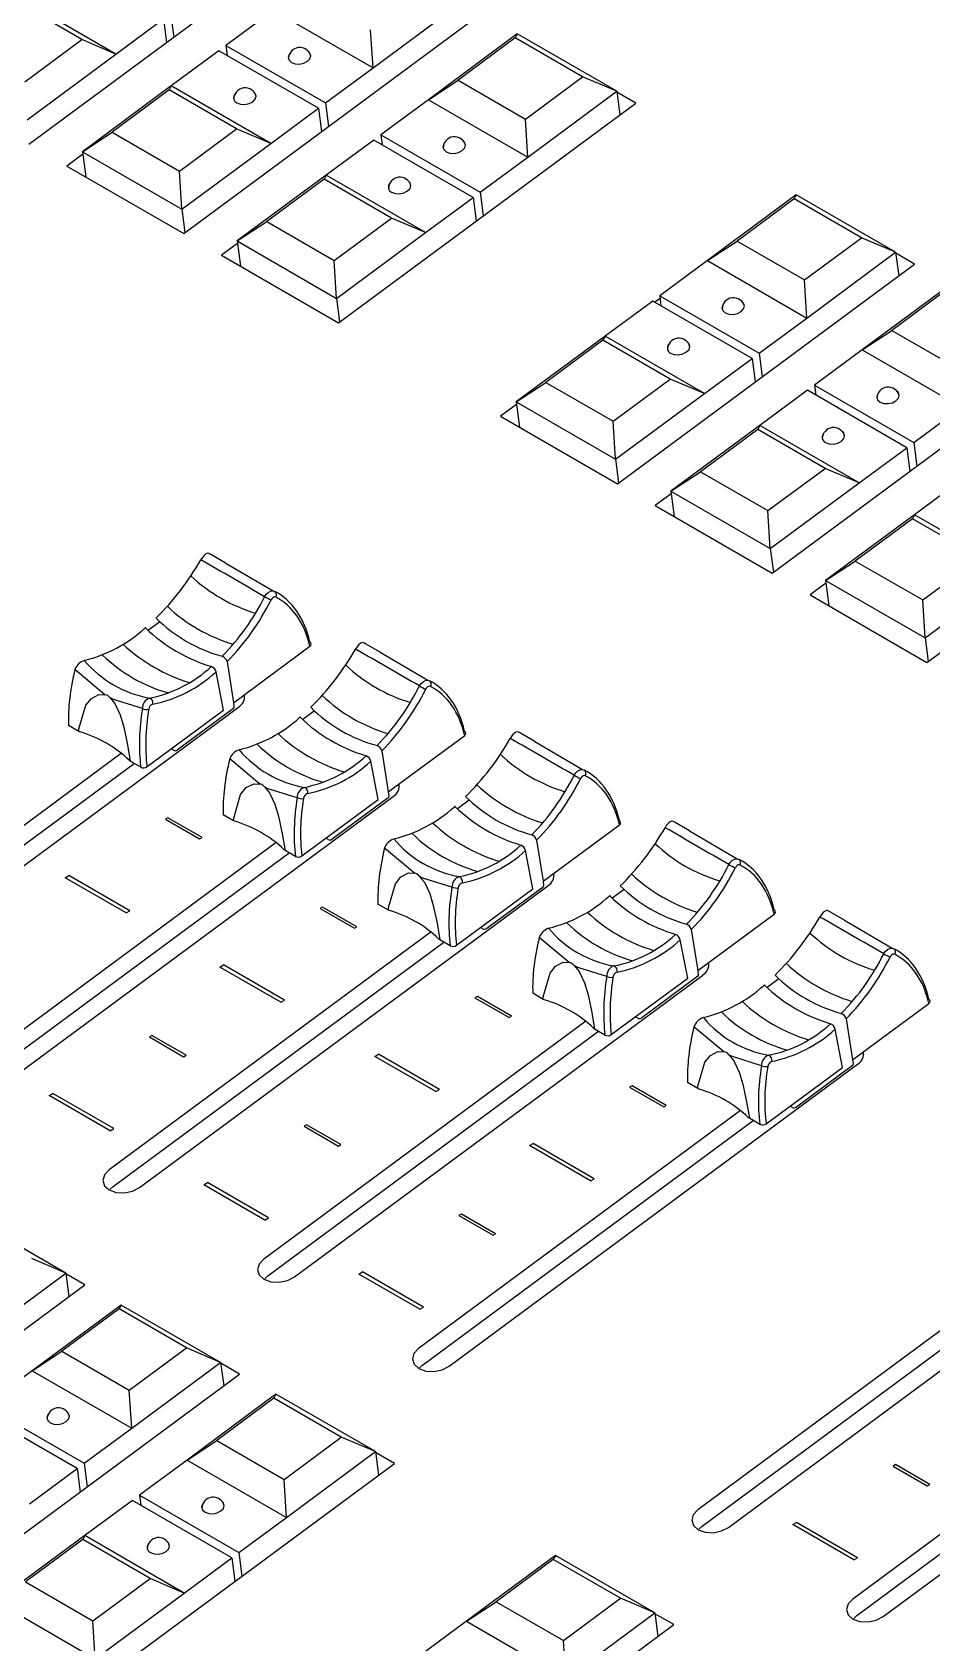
# Model space of a CAD drawing. Header units: inches. Extents: x 0.6 to 61.5, y 0.9 to 41.7.
# Drawn here: x 42.129 to 44.52, y 21.299 to 25.582 of the extents above; entities that cross this region are included whole.
import ezdxf

# ---------------------------------------------------------------- set-up
doc = ezdxf.new("R2010")
doc.units = ezdxf.units.IN
doc.header["$MEASUREMENT"] = 0
doc.layers.add('ARTWORK', color=2, linetype='Continuous')
doc.layers.add('OBJECT', color=7, linetype='Continuous')

msp = doc.modelspace()

# ---------------------------------------------------------------- linework, layer by layer
at = {"layer": 'ARTWORK'}
for p, q in [((42.4896, 23.4928), (42.4831, 23.4891)), ((42.4831, 23.4891), (42.574, 23.4365)), ((42.5805, 23.4403), (42.4896, 23.4928)), ((42.574, 23.4365), (42.5805, 23.4403)), ((42.2168, 23.3334), (42.2265, 23.3391)), ((42.3789, 23.2397), (42.2168, 23.3334)), ((42.3886, 23.2454), (42.2265, 23.3391)), ((42.3789, 23.2397), (42.3886, 23.2454)), ((42.901, 23.2554), (42.8945, 23.2516)), ((42.8945, 23.2516), (42.9854, 23.1991)), ((42.9919, 23.2028), (42.901, 23.2554)), ((42.9854, 23.1991), (42.9919, 23.2028)), ((42.6281, 23.096), (42.6378, 23.1016)), ((42.7902, 23.0023), (42.6281, 23.096)), ((42.8, 23.0079), (42.6378, 23.1016)), ((42.7902, 23.0023), (42.8, 23.0079)), ((43.3123, 23.0179), (43.3058, 23.0142)), ((43.3058, 23.0142), (43.3967, 22.9616)), ((43.4032, 22.9654), (43.3123, 23.0179)), ((43.3967, 22.9616), (43.4032, 22.9654)), ((42.4472, 22.9138), (42.4407, 22.91)), ((42.5381, 22.8613), (42.4472, 22.9138)), ((42.4407, 22.91), (42.5316, 22.8575)), ((42.5316, 22.8575), (42.5381, 22.8613)), ((43.0394, 22.8585), (43.0492, 22.8641)), ((43.2015, 22.7648), (43.0394, 22.8585)), ((43.2113, 22.7704), (43.0492, 22.8641)), ((42.1743, 22.7544), (42.1841, 22.76)), ((42.3364, 22.6607), (42.1743, 22.7544)), ((42.3462, 22.6663), (42.1841, 22.76)), ((43.2015, 22.7648), (43.2113, 22.7704)), ((43.7236, 22.7804), (43.7171, 22.7767)), ((43.7171, 22.7767), (43.808, 22.7242)), ((43.8145, 22.7279), (43.7236, 22.7804)), ((43.808, 22.7242), (43.8145, 22.7279)), ((42.3364, 22.6607), (42.3462, 22.6663)), ((42.8585, 22.6763), (42.852, 22.6726)), ((42.852, 22.6726), (42.9429, 22.62)), ((42.9494, 22.6238), (42.8585, 22.6763)), ((42.9429, 22.62), (42.9494, 22.6238)), ((43.4508, 22.6211), (43.4605, 22.6267)), ((43.6129, 22.5274), (43.4508, 22.6211)), ((43.6226, 22.533), (43.4605, 22.6267)), ((43.6129, 22.5274), (43.6226, 22.533)), ((42.5857, 22.517), (42.5954, 22.5226)), ((42.7478, 22.4232), (42.5857, 22.517)), ((42.7575, 22.4289), (42.5954, 22.5226)), ((42.7478, 22.4232), (42.7575, 22.4289)), ((43.2699, 22.4389), (43.2634, 22.4351)), ((43.2634, 22.4351), (43.3543, 22.3826)), ((43.3608, 22.3863), (43.2699, 22.4389)), ((43.3543, 22.3826), (43.3608, 22.3863)), ((42.997, 22.2795), (43.0068, 22.2851)), ((43.1591, 22.1858), (42.997, 22.2795)), ((43.1689, 22.1914), (43.0068, 22.2851)), ((43.1591, 22.1858), (43.1689, 22.1914)), ((44.4238, 21.7727), (44.4173, 21.769)), ((44.4173, 21.769), (44.5082, 21.7164)), ((44.5147, 21.7202), (44.4238, 21.7727)), ((44.5082, 21.7164), (44.5147, 21.7202)), ((44.1509, 21.6133), (44.1607, 21.619)), ((44.313, 21.5196), (44.1509, 21.6133)), ((44.3228, 21.5253), (44.1607, 21.619)), ((44.313, 21.5196), (44.3228, 21.5253))]:
    msp.add_line(p, q, dxfattribs=at)
at = {"layer": 'OBJECT'}
for p, q in [((42.1204, 25.2841), (42.9105, 25.8684)), ((42.261, 25.5625), (42.082, 25.6659)), ((42.3517, 25.5238), (42.0875, 25.6764)), ((43.035, 25.4874), (43.2713, 25.6622)), ((42.3517, 25.5238), (42.4784, 25.6175)), ((42.4784, 25.6175), (42.4865, 25.5549)), ((42.497, 25.6313), (42.5052, 25.5687)), ((42.5318, 25.0467), (43.3218, 25.631)), ((42.7707, 25.64), (42.6441, 25.5463)), ((42.7707, 25.64), (43.035, 25.4874)), ((43.035, 25.4874), (43.0286, 25.5886)), ((43.4184, 25.5773), (43.1821, 25.4025)), ((43.4184, 25.5773), (43.4129, 25.5668)), ((43.6826, 25.4248), (43.4184, 25.5773)), ((42.1091, 25.4502), (42.261, 25.5625)), ((42.3517, 25.5238), (42.261, 25.5625)), ((42.6255, 25.5325), (42.4989, 25.4389)), ((42.8897, 25.38), (42.6255, 25.5325)), ((42.6441, 25.5463), (42.9083, 25.3938)), ((42.6441, 25.5463), (42.6476, 25.5198)), ((43.4129, 25.5668), (43.261, 25.4544)), ((43.5919, 25.4635), (43.4129, 25.5668)), ((42.1154, 25.349), (42.3517, 25.5238)), ((42.9083, 25.3938), (43.035, 25.4874)), ((43.1821, 25.4025), (43.261, 25.4544)), ((43.261, 25.4544), (43.4399, 25.3511)), ((43.4399, 25.3511), (43.5919, 25.4635)), ((43.6826, 25.4248), (43.5919, 25.4635)), ((42.4989, 25.4389), (42.2625, 25.2641)), ((42.4933, 25.4284), (42.3414, 25.316)), ((42.4989, 25.4389), (42.4933, 25.4284)), ((42.6723, 25.3251), (42.4933, 25.4284)), ((42.7631, 25.2864), (42.4989, 25.4389)), ((43.1821, 25.4025), (43.0555, 25.3089)), ((43.1821, 25.4025), (43.4463, 25.25)), ((43.4463, 25.25), (43.6826, 25.4248)), ((43.6826, 25.4248), (43.6908, 25.3622)), ((43.7331, 25.3935), (43.6829, 25.4225)), ((42.7631, 25.2864), (42.8897, 25.38)), ((42.8897, 25.38), (42.8979, 25.3175)), ((42.9083, 25.3938), (42.9165, 25.3312)), ((42.9431, 24.8092), (43.7331, 25.3935)), ((42.2625, 25.2641), (42.3414, 25.316)), ((42.3414, 25.316), (42.5204, 25.2127)), ((42.5204, 25.2127), (42.6723, 25.3251)), ((42.7631, 25.2864), (42.6723, 25.3251)), ((43.4463, 25.25), (43.4399, 25.3511)), ((42.5268, 25.1116), (42.7631, 25.2864)), ((43.0368, 25.2951), (42.9102, 25.2014)), ((43.301, 25.1425), (43.0368, 25.2951)), ((43.0555, 25.3089), (43.3197, 25.1563)), ((43.0555, 25.3089), (43.0589, 25.2823)), ((42.2634, 25.2573), (42.2211, 25.226)), ((42.2625, 25.2641), (42.5268, 25.1116)), ((42.2625, 25.2641), (42.2713, 25.197)), ((43.3197, 25.1563), (43.4463, 25.25)), ((42.2211, 25.226), (42.5318, 25.0467)), ((42.5268, 25.1116), (42.5204, 25.2127)), ((42.9102, 25.2014), (42.6739, 25.0267)), ((42.9047, 25.1909), (42.7528, 25.0786)), ((42.9102, 25.2014), (42.9047, 25.1909)), ((43.0837, 25.0876), (42.9047, 25.1909)), ((43.1744, 25.0489), (42.9102, 25.2014)), ((43.1744, 25.0489), (43.301, 25.1425)), ((43.301, 25.1425), (43.3092, 25.08)), ((43.3197, 25.1563), (43.3279, 25.0938)), ((44.1599, 25.1492), (43.9236, 24.9745)), ((44.1599, 25.1492), (44.1544, 25.1387)), ((44.4241, 24.9967), (44.1599, 25.1492)), ((42.5268, 25.1116), (42.5349, 25.049)), ((44.1544, 25.1387), (44.0025, 25.0264)), ((44.3334, 25.0354), (44.1544, 25.1387)), ((42.6739, 25.0267), (42.7528, 25.0786)), ((42.7528, 25.0786), (42.9317, 24.9752)), ((42.9317, 24.9752), (43.0837, 25.0876)), ((43.1744, 25.0489), (43.0837, 25.0876)), ((42.6748, 25.0199), (42.6324, 24.9886)), ((42.6739, 25.0267), (42.9381, 24.8741)), ((42.6739, 25.0267), (42.6826, 24.9596)), ((42.9381, 24.8741), (43.1744, 25.0489)), ((43.9236, 24.9745), (44.0025, 25.0264)), ((44.0025, 25.0264), (44.1814, 24.923)), ((44.1814, 24.923), (44.3334, 25.0354)), ((44.4241, 24.9967), (44.3334, 25.0354)), ((42.6324, 24.9886), (42.9431, 24.8092)), ((42.9381, 24.8741), (42.9317, 24.9752)), ((43.9236, 24.9745), (43.797, 24.8808)), ((43.9236, 24.9745), (44.1878, 24.8219)), ((44.1878, 24.8219), (44.4241, 24.9967)), ((44.4241, 24.9967), (44.4323, 24.9342)), ((44.4746, 24.9655), (44.4244, 24.9944)), ((43.6846, 24.3812), (44.4746, 24.9655)), ((44.1878, 24.8219), (44.1814, 24.923)), ((44.5712, 24.9118), (44.3349, 24.737)), ((44.5657, 24.9013), (44.4138, 24.7889)), ((42.9381, 24.8741), (42.9463, 24.8116)), ((43.7783, 24.867), (43.6517, 24.7734)), ((44.0425, 24.7145), (43.7783, 24.867)), ((43.7978, 24.874), (43.784, 24.8638)), ((43.797, 24.8808), (44.0612, 24.7283)), ((43.797, 24.8808), (43.8004, 24.8543)), ((44.0612, 24.7283), (44.1878, 24.8219)), ((43.6517, 24.7734), (43.4154, 24.5986)), ((43.6462, 24.7629), (43.4942, 24.6505)), ((43.6517, 24.7734), (43.6462, 24.7629)), ((43.8252, 24.6596), (43.6462, 24.7629)), ((43.9159, 24.6209), (43.6517, 24.7734)), ((44.3349, 24.737), (44.4138, 24.7889)), ((44.4138, 24.7889), (44.5928, 24.6856)), ((43.9159, 24.6209), (44.0425, 24.7145)), ((44.0425, 24.7145), (44.0507, 24.6519)), ((44.0612, 24.7283), (44.0694, 24.6657)), ((44.0959, 24.1437), (44.886, 24.728)), ((44.3349, 24.737), (44.2083, 24.6434)), ((44.3349, 24.737), (44.5991, 24.5845)), ((43.4154, 24.5986), (43.4942, 24.6505)), ((43.4942, 24.6505), (43.6732, 24.5472)), ((43.6732, 24.5472), (43.8252, 24.6596)), ((43.9159, 24.6209), (43.8252, 24.6596)), ((44.1896, 24.6296), (44.063, 24.5359)), ((44.4539, 24.477), (44.1896, 24.6296)), ((44.2083, 24.6434), (44.4725, 24.4908)), ((44.2083, 24.6434), (44.2118, 24.6168)), ((43.4163, 24.5918), (43.3739, 24.5605)), ((43.4154, 24.5986), (43.6796, 24.4461)), ((43.4154, 24.5986), (43.4241, 24.5315)), ((43.6796, 24.4461), (43.9159, 24.6209)), ((44.4725, 24.4908), (44.5991, 24.5845)), ((43.3739, 24.5605), (43.6846, 24.3812)), ((43.6796, 24.4461), (43.6732, 24.5472)), ((44.063, 24.5359), (43.8267, 24.3611)), ((44.0575, 24.5254), (43.9056, 24.4131)), ((44.063, 24.5359), (44.0575, 24.5254)), ((44.2365, 24.4221), (44.0575, 24.5254)), ((44.3273, 24.3834), (44.063, 24.5359)), ((44.3273, 24.3834), (44.4539, 24.477)), ((44.4539, 24.477), (44.4621, 24.4145)), ((44.4725, 24.4908), (44.4807, 24.4283)), ((44.5073, 23.9062), (45.2973, 24.4905)), ((43.6796, 24.4461), (43.6878, 24.3835)), ((43.8267, 24.3611), (43.9056, 24.4131)), ((43.9056, 24.4131), (44.0846, 24.3097)), ((44.0846, 24.3097), (44.2365, 24.4221)), ((44.3273, 24.3834), (44.2365, 24.4221)), ((44.0909, 24.2086), (44.3273, 24.3834)), ((44.601, 24.3921), (44.4744, 24.2985)), ((43.8276, 24.3543), (43.7853, 24.3231)), ((43.8267, 24.3611), (44.0909, 24.2086)), ((43.8267, 24.3611), (43.8355, 24.2941)), ((43.7853, 24.3231), (44.0959, 24.1437)), ((44.0909, 24.2086), (44.0846, 24.3097)), ((44.4744, 24.2985), (44.238, 24.1237)), ((44.4689, 24.288), (44.3169, 24.1756)), ((44.4744, 24.2985), (44.4689, 24.288)), ((44.6478, 24.1846), (44.4689, 24.288)), ((44.7386, 24.1459), (44.4744, 24.2985)), ((44.0909, 24.2086), (44.0991, 24.1461)), ((42.6424, 24.1706), (42.6039, 24.1929)), ((42.6424, 24.1706), (42.7692, 24.096)), ((44.238, 24.1237), (44.3169, 24.1756)), ((44.3169, 24.1756), (44.4959, 24.0723)), ((44.4959, 24.0723), (44.6478, 24.1846)), ((44.2389, 24.1169), (44.1966, 24.0856)), ((44.238, 24.1237), (44.5023, 23.9711)), ((44.238, 24.1237), (44.2468, 24.0566)), ((44.5023, 23.9711), (44.7386, 24.1459)), ((44.1966, 24.0856), (44.5073, 23.9062)), ((44.5023, 23.9711), (44.4959, 24.0723)), ((42.4682, 24.0144), (42.437, 23.9913)), ((42.6642, 23.7989), (42.8673, 23.9491)), ((43.0538, 23.9332), (43.0152, 23.9554)), ((44.5023, 23.9711), (44.5105, 23.9086)), ((42.647, 23.9081), (42.6642, 23.7989)), ((43.0538, 23.9332), (43.1805, 23.8585)), ((42.3224, 23.8201), (42.2428, 23.8871)), ((42.6374, 23.7791), (42.6177, 23.8808)), ((41.5919, 22.9845), (42.6772, 23.7872)), ((42.4343, 23.6289), (42.6374, 23.7791)), ((42.6642, 23.7836), (42.5151, 23.6734)), ((42.6663, 23.7877), (42.6652, 23.7996)), ((42.8795, 23.777), (42.8483, 23.7539)), ((42.253, 23.7225), (42.2255, 23.7384)), ((42.256, 23.7212), (42.253, 23.7225)), ((43.0755, 23.5615), (43.2786, 23.7116)), ((43.4651, 23.6957), (43.4266, 23.7179)), ((43.4651, 23.6957), (43.5918, 23.621)), ((42.3665, 23.6643), (41.5107, 23.0314)), ((42.3899, 23.6435), (42.3876, 23.6453)), ((42.4175, 23.6276), (42.3899, 23.6435)), ((42.5044, 23.6726), (42.4982, 23.6762)), ((42.7337, 23.5827), (42.6541, 23.6496)), ((43.0487, 23.5416), (43.0291, 23.6434)), ((43.0583, 23.6707), (43.0755, 23.5615)), ((41.5214, 22.9874), (42.4004, 23.6375)), ((43.0777, 23.5502), (43.0765, 23.5622)), ((42.0032, 22.7471), (43.0885, 23.5498)), ((42.8456, 23.3914), (43.0487, 23.5416)), ((43.0755, 23.5462), (42.9265, 23.436)), ((43.2909, 23.5395), (43.2596, 23.5164)), ((42.6644, 23.4851), (42.6368, 23.501)), ((42.6674, 23.4838), (42.6644, 23.4851)), ((43.4869, 23.324), (43.6899, 23.4742)), ((43.8764, 23.4582), (43.8379, 23.4805)), ((42.9157, 23.4351), (42.9096, 23.4387)), ((43.4697, 23.4332), (43.4869, 23.324)), ((43.8764, 23.4582), (44.0032, 23.3836)), ((42.7778, 23.4268), (41.922, 22.7939)), ((41.9328, 22.7499), (42.8117, 23.4)), ((42.8013, 23.406), (42.7989, 23.4078)), ((42.8288, 23.3901), (42.8013, 23.406)), ((43.1451, 23.3452), (43.0654, 23.4122)), ((43.4601, 23.3042), (43.4404, 23.4059)), ((42.4145, 22.5096), (43.4999, 23.3123)), ((43.257, 23.154), (43.4601, 23.3042)), ((43.4868, 23.3087), (43.3378, 23.1985)), ((43.489, 23.3127), (43.4878, 23.3247)), ((43.7022, 23.302), (43.671, 23.2789)), ((43.0757, 23.2476), (43.0482, 23.2635)), ((43.0787, 23.2463), (43.0757, 23.2476)), ((43.8982, 23.0865), (44.1013, 23.2367)), ((44.2878, 23.2208), (44.2492, 23.243)), ((44.2878, 23.2208), (44.4145, 23.1461)), ((43.1891, 23.1894), (42.3334, 22.5565)), ((43.3271, 23.1977), (43.3209, 23.2012)), ((43.5564, 23.1078), (43.4768, 23.1747)), ((43.881, 23.1957), (43.8982, 23.0865)), ((42.3441, 22.5125), (43.2231, 23.1625)), ((43.2126, 23.1686), (43.2103, 23.1704)), ((43.2402, 23.1527), (43.2126, 23.1686)), ((43.8714, 23.0667), (43.8517, 23.1684)), ((43.9004, 23.0753), (43.8992, 23.0873)), ((42.8259, 22.2721), (43.9112, 23.0748)), ((43.6683, 22.9165), (43.8714, 23.0667)), ((43.8982, 23.0713), (43.7492, 22.9611)), ((44.1136, 23.0646), (44.0823, 23.0415)), ((43.4871, 23.0101), (43.4595, 23.0261)), ((43.49, 23.0089), (43.4871, 23.0101)), ((44.3095, 22.8491), (44.5126, 22.9993)), ((43.7384, 22.9602), (43.7322, 22.9638)), ((44.2923, 22.9583), (44.3095, 22.8491)), ((43.6005, 22.9519), (42.7447, 22.319)), ((42.7555, 22.275), (43.6344, 22.9251)), ((43.6239, 22.9311), (43.6216, 22.9329)), ((43.6515, 22.9152), (43.6239, 22.9311)), ((43.9677, 22.8703), (43.8881, 22.9373)), ((44.2827, 22.8292), (44.2631, 22.931)), ((43.2372, 22.0347), (44.3226, 22.8374)), ((44.0797, 22.6791), (44.2827, 22.8292)), ((44.3095, 22.8338), (44.1605, 22.7236)), ((44.3117, 22.8378), (44.3105, 22.8498)), ((43.8984, 22.7727), (43.8708, 22.7886)), ((43.9014, 22.7714), (43.8984, 22.7727)), ((44.0118, 22.7145), (43.156, 22.0815)), ((44.1497, 22.7228), (44.1436, 22.7263)), ((43.1668, 22.0376), (44.0458, 22.6876)), ((44.0353, 22.6937), (44.033, 22.6954)), ((44.0629, 22.6777), (44.0353, 22.6937)), ((42.3362, 22.505), (42.3441, 22.5125)), ((42.2186, 22.2822), (41.9543, 22.4347)), ((43.9798, 21.606), (45.0651, 22.4087)), ((42.2186, 22.2822), (42.1278, 22.3209)), ((41.9822, 22.1074), (42.2186, 22.2822)), ((42.2186, 22.2822), (42.2268, 22.2196)), ((42.2691, 22.2509), (42.2189, 22.2799)), ((42.7475, 22.2675), (42.7555, 22.275)), ((44.7544, 22.2858), (43.8986, 21.6529)), ((41.4791, 21.6666), (42.2691, 22.2509)), ((43.9094, 21.6089), (44.7883, 22.2589)), ((42.3657, 22.1972), (42.1294, 22.0225)), ((42.3602, 22.1867), (42.2082, 22.0744)), ((42.3657, 22.1972), (42.3602, 22.1867)), ((42.5392, 22.0834), (42.3602, 22.1867)), ((42.6299, 22.0447), (42.3657, 22.1972)), ((44.3911, 21.3685), (45.4765, 22.1712)), ((42.1294, 22.0225), (42.2082, 22.0744)), ((42.2082, 22.0744), (42.3872, 21.9711)), ((42.3872, 21.9711), (42.5392, 22.0834)), ((42.6299, 22.0447), (42.5392, 22.0834)), ((42.1294, 22.0225), (42.0027, 21.9288)), ((42.1294, 22.0225), (42.3936, 21.8699)), ((42.3936, 21.8699), (42.6299, 22.0447)), ((42.6299, 22.0447), (42.6381, 21.9822)), ((42.6804, 22.0135), (42.6302, 22.0424)), ((43.1589, 22.03), (43.1668, 22.0376)), ((45.1657, 22.0483), (44.31, 21.4154)), ((44.3207, 21.3714), (45.1997, 22.0215)), ((41.8904, 21.4292), (42.6804, 22.0135)), ((42.0027, 21.9288), (42.267, 21.7763)), ((42.3936, 21.8699), (42.3872, 21.9711)), ((42.777, 21.9598), (42.5407, 21.785)), ((42.7715, 21.9493), (42.6196, 21.8369)), ((42.777, 21.9598), (42.7715, 21.9493)), ((42.9505, 21.846), (42.7715, 21.9493)), ((43.0413, 21.8073), (42.777, 21.9598)), ((42.2483, 21.7625), (41.9841, 21.915)), ((42.267, 21.7763), (42.3936, 21.8699)), ((42.7986, 21.7336), (42.9505, 21.846)), ((43.0413, 21.8073), (42.9505, 21.846)), ((42.5407, 21.785), (42.6196, 21.8369)), ((42.6196, 21.8369), (42.7986, 21.7336)), ((42.8049, 21.6325), (43.0413, 21.8073)), ((43.0413, 21.8073), (43.0494, 21.7447)), ((43.0918, 21.776), (43.0416, 21.805)), ((42.1217, 21.6689), (42.2483, 21.7625)), ((42.2483, 21.7625), (42.2565, 21.6999)), ((42.267, 21.7763), (42.2752, 21.7137)), ((42.3017, 21.1917), (43.0918, 21.776)), ((42.5407, 21.785), (42.4141, 21.6914)), ((42.5407, 21.785), (42.8049, 21.6325)), ((42.8049, 21.6325), (42.7986, 21.7336)), ((42.3954, 21.6776), (42.2688, 21.5839)), ((42.6597, 21.525), (42.3954, 21.6776)), ((42.4141, 21.6914), (42.6783, 21.5388)), ((42.4141, 21.6914), (42.4176, 21.6648)), ((42.6783, 21.5388), (42.8049, 21.6325)), ((43.9014, 21.6014), (43.9094, 21.6089)), ((42.2688, 21.5839), (42.0325, 21.4091)), ((42.2633, 21.5734), (42.1114, 21.4611)), ((42.2688, 21.5839), (42.2633, 21.5734)), ((42.4423, 21.4701), (42.2633, 21.5734)), ((42.5331, 21.4314), (42.2688, 21.5839)), ((42.5331, 21.4314), (42.6597, 21.525)), ((42.6597, 21.525), (42.6678, 21.4625)), ((42.6783, 21.5388), (42.6865, 21.4763)), ((43.5196, 21.5311), (43.2833, 21.3563)), ((43.5141, 21.5206), (43.3622, 21.4082)), ((43.5196, 21.5311), (43.5141, 21.5206)), ((43.6931, 21.4173), (43.5141, 21.5206)), ((43.7838, 21.3786), (43.5196, 21.5311)), ((42.1114, 21.4611), (42.2904, 21.3577)), ((42.2904, 21.3577), (42.4423, 21.4701)), ((42.5331, 21.4314), (42.4423, 21.4701)), ((42.2967, 21.2566), (42.5331, 21.4314)), ((43.5412, 21.3049), (43.6931, 21.4173)), ((43.7838, 21.3786), (43.6931, 21.4173)), ((42.0325, 21.4091), (42.2967, 21.2566)), ((43.2833, 21.3563), (43.3622, 21.4082)), ((43.3622, 21.4082), (43.5412, 21.3049)), ((43.5475, 21.2038), (43.7838, 21.3786)), ((43.7838, 21.3786), (43.792, 21.316)), ((43.8343, 21.3473), (43.7841, 21.3763)), ((42.2967, 21.2566), (42.2904, 21.3577)), ((43.0443, 20.763), (43.8343, 21.3473)), ((43.2833, 21.3563), (43.1567, 21.2627)), ((43.2833, 21.3563), (43.5475, 21.2038)), ((44.3128, 21.3639), (44.3207, 21.3714)), ((43.5475, 21.2038), (43.5412, 21.3049))]:
    msp.add_line(p, q, dxfattribs=at)
at = {"layer": 'OBJECT', "flags": 128}
for points in [[(42.8131, 25.5242), (42.8118, 25.5223), (42.8095, 25.5146), (42.8119, 25.5072), (42.8184, 25.5013), (42.8282, 25.4978), (42.8397, 25.4972), (42.8511, 25.4996), (42.8608, 25.5046), (42.8673, 25.5115), (42.8695, 25.5192), (42.8672, 25.5266), (42.8632, 25.5308)], [(42.6732, 25.3939), (42.6829, 25.3903), (42.6944, 25.3897), (42.7059, 25.3921), (42.7156, 25.3972), (42.722, 25.4041), (42.7243, 25.4118), (42.7219, 25.4192), (42.7179, 25.4234)], [(43.2244, 25.2868), (43.2231, 25.2848), (43.2209, 25.2771), (43.2232, 25.2697), (43.2298, 25.2638), (43.2395, 25.2603), (43.251, 25.2597), (43.2625, 25.2621), (43.2722, 25.2671), (43.2786, 25.274), (43.2809, 25.2818), (43.2785, 25.2891), (43.2745, 25.2933)], [(43.0845, 25.1564), (43.0943, 25.1529), (43.1058, 25.1523), (43.1172, 25.1547), (43.1269, 25.1597), (43.1334, 25.1666), (43.1356, 25.1743), (43.1333, 25.1817), (43.1293, 25.1859)], [(43.9659, 24.8587), (43.9646, 24.8568), (43.9624, 24.849), (43.9647, 24.8417), (43.9713, 24.8358), (43.981, 24.8322), (43.9925, 24.8316), (44.004, 24.834), (44.0137, 24.8391), (44.0201, 24.846), (44.0224, 24.8537), (44.02, 24.8611), (44.016, 24.8653)], [(43.826, 24.7283), (43.8358, 24.7248), (43.8473, 24.7242), (43.8587, 24.7266), (43.8684, 24.7316), (43.8749, 24.7385), (43.8771, 24.7463), (43.8748, 24.7537), (43.8708, 24.7578)], [(44.3773, 24.6212), (44.3759, 24.6193), (44.3737, 24.6116), (44.3761, 24.6042), (44.3826, 24.5983), (44.3924, 24.5948), (44.4039, 24.5942), (44.4153, 24.5966), (44.425, 24.6016), (44.4315, 24.6085), (44.4337, 24.6162), (44.4314, 24.6236), (44.4274, 24.6278)], [(44.2373, 24.4909), (44.2471, 24.4874), (44.2586, 24.4867), (44.2701, 24.4891), (44.2798, 24.4942), (44.2862, 24.5011), (44.2884, 24.5088), (44.2861, 24.5162), (44.2821, 24.5204)], [(42.5986, 24.1957), (42.5956, 24.1962), (42.591, 24.1945), (42.5861, 24.1908), (42.5814, 24.1854), (42.5771, 24.1789)], [(42.7469, 24.0809), (42.7512, 24.0873), (42.7567, 24.0923), (42.7629, 24.0953), (42.7692, 24.096), (42.7739, 24.0945)], [(42.7765, 24.0797), (42.7743, 24.0803), (42.7715, 24.0798), (42.7686, 24.0781), (42.766, 24.0755), (42.7639, 24.0723)], [(42.4309, 23.9971), (42.4309, 23.9975), (42.4309, 23.9978), (42.4307, 23.9979), (42.4304, 23.998), (42.43, 23.9979), (42.4295, 23.9978), (42.429, 23.9974), (42.4285, 23.997)], [(43.01, 23.9583), (43.0069, 23.9587), (43.0024, 23.957), (42.9975, 23.9533), (42.9927, 23.9479), (42.9884, 23.9414)], [(43.1582, 23.8434), (43.1626, 23.8499), (43.1681, 23.8548), (43.1742, 23.8578), (43.1805, 23.8585), (43.1852, 23.8571)], [(42.253, 23.7225), (42.2533, 23.7291), (42.2716, 23.7925), (42.2864, 23.8105), (42.3065, 23.8211), (42.3224, 23.8201)], [(43.1878, 23.8422), (43.1857, 23.8428), (43.1828, 23.8423), (43.18, 23.8407), (43.1774, 23.8381), (43.1753, 23.8348)], [(42.3354, 23.8127), (42.3487, 23.7968), (42.3629, 23.7663), (42.3724, 23.7343), (42.3824, 23.6872), (42.3899, 23.6435)], [(42.4221, 23.7836), (42.345, 23.8076), (42.3354, 23.8127)], [(42.8422, 23.7596), (42.8423, 23.76), (42.8422, 23.7603), (42.842, 23.7605), (42.8417, 23.7605), (42.8413, 23.7605), (42.8409, 23.7603), (42.8404, 23.76), (42.8398, 23.7596)], [(43.4213, 23.7208), (43.4182, 23.7213), (43.4137, 23.7196), (43.4088, 23.7158), (43.404, 23.7105), (43.3998, 23.704)], [(43.5696, 23.6059), (43.5739, 23.6124), (43.5794, 23.6174), (43.5856, 23.6204), (43.5918, 23.621), (43.5966, 23.6196)], [(43.5991, 23.6048), (43.597, 23.6053), (43.5942, 23.6048), (43.5913, 23.6032), (43.5887, 23.6006), (43.5866, 23.5973)], [(42.6644, 23.4851), (42.6646, 23.4916), (42.6829, 23.555), (42.6977, 23.573), (42.7179, 23.5836), (42.7337, 23.5827)], [(42.7467, 23.5752), (42.76, 23.5593), (42.7743, 23.5289), (42.7837, 23.4968), (42.7938, 23.4498), (42.8013, 23.406)], [(42.8335, 23.5461), (42.7564, 23.5702), (42.7467, 23.5752)], [(43.2536, 23.5221), (43.2536, 23.5225), (43.2535, 23.5228), (43.2534, 23.523), (43.2531, 23.5231), (43.2527, 23.523), (43.2522, 23.5228), (43.2517, 23.5225), (43.2512, 23.5221)], [(43.8327, 23.4833), (43.8296, 23.4838), (43.825, 23.4821), (43.8202, 23.4784), (43.8154, 23.473), (43.8111, 23.4665)], [(43.0757, 23.2476), (43.076, 23.2542), (43.0943, 23.3176), (43.1091, 23.3356), (43.1292, 23.3462), (43.1451, 23.3452)], [(43.9809, 23.3685), (43.9853, 23.3749), (43.9908, 23.3799), (43.9969, 23.3829), (44.0032, 23.3836), (44.0079, 23.3822)], [(44.0105, 23.3673), (44.0084, 23.3679), (44.0055, 23.3674), (44.0027, 23.3657), (44.0001, 23.3632), (43.998, 23.3599)], [(43.158, 23.3377), (43.1714, 23.3218), (43.1856, 23.2914), (43.1951, 23.2594), (43.2051, 23.2123), (43.2126, 23.1686)], [(43.2448, 23.3086), (43.1677, 23.3327), (43.158, 23.3377)], [(43.6649, 23.2847), (43.6649, 23.2851), (43.6649, 23.2854), (43.6647, 23.2856), (43.6644, 23.2856), (43.664, 23.2856), (43.6636, 23.2854), (43.6631, 23.2851), (43.6625, 23.2847)], [(44.244, 23.2459), (44.2409, 23.2463), (44.2364, 23.2447), (44.2315, 23.2409), (44.2267, 23.2356), (44.2225, 23.229)], [(44.3922, 23.131), (44.3966, 23.1375), (44.4021, 23.1424), (44.4083, 23.1454), (44.4145, 23.1461), (44.4193, 23.1447)], [(44.4218, 23.1299), (44.4197, 23.1304), (44.4168, 23.1299), (44.414, 23.1283), (44.4114, 23.1257), (44.4093, 23.1224)], [(43.4871, 23.0101), (43.4873, 23.0167), (43.5056, 23.0801), (43.5204, 23.0981), (43.5406, 23.1087), (43.5564, 23.1078)], [(43.5694, 23.1003), (43.5827, 23.0844), (43.5969, 23.0539), (43.6064, 23.0219), (43.6165, 22.9749), (43.6239, 22.9311)], [(43.6561, 23.0712), (43.579, 23.0952), (43.5694, 23.1003)], [(44.0762, 23.0472), (44.0763, 23.0476), (44.0762, 23.0479), (44.076, 23.0481), (44.0757, 23.0482), (44.0754, 23.0481), (44.0749, 23.0479), (44.0744, 23.0476), (44.0738, 23.0472)], [(43.8984, 22.7727), (43.8986, 22.7792), (43.9169, 22.8426), (43.9317, 22.8607), (43.9519, 22.8712), (43.9677, 22.8703)], [(43.9807, 22.8628), (43.9941, 22.8469), (44.0083, 22.8165), (44.0178, 22.7844), (44.0278, 22.7374), (44.0353, 22.6937)], [(44.0675, 22.8337), (43.9904, 22.8578), (43.9807, 22.8628)], [(42.3334, 22.5565), (42.3211, 22.5433), (42.3168, 22.5286), (42.3213, 22.5145), (42.3338, 22.5033), (42.3524, 22.4966), (42.3742, 22.4954), (42.3961, 22.5), (42.4145, 22.5096)], [(42.7447, 22.319), (42.7324, 22.3058), (42.7282, 22.2911), (42.7326, 22.2771), (42.7451, 22.2658), (42.7637, 22.2591), (42.7856, 22.258), (42.8074, 22.2625), (42.8259, 22.2721)], [(43.156, 22.0815), (43.1437, 22.0684), (43.1395, 22.0537), (43.144, 22.0396), (43.1564, 22.0284), (43.175, 22.0217), (43.1969, 22.0205), (43.2188, 22.0251), (43.2372, 22.0347)], [(42.1717, 21.9067), (42.1704, 21.9048), (42.1682, 21.897), (42.1705, 21.8897), (42.1771, 21.8838), (42.1868, 21.8803), (42.1983, 21.8796), (42.2098, 21.882), (42.2195, 21.8871), (42.2259, 21.894), (42.2282, 21.9017), (42.2258, 21.9091), (42.2218, 21.9133)], [(42.5831, 21.6692), (42.5817, 21.6673), (42.5795, 21.6596), (42.5819, 21.6522), (42.5884, 21.6463), (42.5982, 21.6428), (42.6097, 21.6422), (42.6211, 21.6446), (42.6308, 21.6496), (42.6373, 21.6565), (42.6395, 21.6643), (42.6372, 21.6716), (42.6332, 21.6758)], [(43.8986, 21.6529), (43.8863, 21.6397), (43.8821, 21.625), (43.8865, 21.6109), (43.899, 21.5997), (43.9176, 21.593), (43.9395, 21.5918), (43.9613, 21.5964), (43.9798, 21.606)], [(42.4431, 21.5389), (42.4529, 21.5354), (42.4644, 21.5347), (42.4759, 21.5371), (42.4856, 21.5422), (42.492, 21.5491), (42.4942, 21.5568), (42.4919, 21.5642), (42.4879, 21.5684)], [(44.31, 21.4154), (44.2977, 21.4022), (44.2934, 21.3875), (44.2979, 21.3735), (44.3104, 21.3622), (44.3289, 21.3555), (44.3508, 21.3544), (44.3727, 21.3589), (44.3911, 21.3685)]]:
    msp.add_lwpolyline(points, dxfattribs=at)
at = {"layer": 'OBJECT'}
for centre, radius, start, end in [((42.8403, 25.5112), 0.0301, 14.0462, 180.8693), ((42.6793, 25.4074), 0.0148, 140.5702, 245.6675), ((42.695, 25.4038), 0.0301, 14.0462, 180.8693), ((43.2516, 25.2738), 0.0301, 14.0462, 180.8693), ((43.1064, 25.1663), 0.0301, 14.0462, 180.8693), ((43.0906, 25.1699), 0.0148, 140.5702, 245.6675), ((43.9931, 24.8457), 0.0301, 14.0462, 180.8693), ((43.8479, 24.7383), 0.0301, 14.0462, 180.8693), ((43.8321, 24.7419), 0.0148, 140.5702, 245.6675), ((44.4045, 24.6082), 0.0301, 14.0462, 180.8693), ((44.2435, 24.5044), 0.0148, 140.5702, 245.6675), ((44.2592, 24.5008), 0.0301, 14.0462, 180.8693), ((41.9594, 24.5305), 0.7108, 314.5601, 330.3482), ((4.8423, -41.3829), 75.6456, 59.928444, 60.076933), ((42.8466, 24.4501), 0.4312, 226.7144, 253.2658), ((42.1881, 24.3587), 0.624, 315.6395, 333.563), ((42.1891, 24.3581), 0.642, 315.4962, 333.5581), ((42.938, 24.439), 0.4059, 241.9142, 244.6108), ((42.7672, 24.0857), 0.0111, 326.8458, 52.7598), ((42.7903, 24.3761), 0.4405, 226.7578, 253.1845), ((42.1796, 24.2705), 0.3697, 283.7717, 312.3028), ((42.7278, 24.3054), 0.428, 226.0783, 253.3728), ((42.7397, 24.3084), 0.4001, 225.2792, 254.7261), ((42.6769, 24.2808), 0.4476, 226.9384, 253.1249), ((42.8642, 23.9546), 0.0063, 299.015, 61.8316), ((42.3707, 24.2931), 0.7108, 314.5601, 330.3482), ((5.2536, -41.6203), 75.6456, 59.928444, 60.076933), ((42.2801, 23.8738), 0.0396, 108.2526, 160.3253), ((42.4928, 24.1011), 0.2944, 220.1151, 259.8903), ((42.6039, 24.2223), 0.4132, 225.8975, 254.1449), ((42.627, 23.9032), 0.0205, 13.983, 69.4285), ((43.258, 24.2127), 0.4312, 226.7144, 253.2658), ((42.375, 24.1429), 0.3382, 281.2699, 312.8716), ((42.3815, 24.1361), 0.3478, 281.2754, 312.7791), ((42.607, 23.8932), 0.00265, 128.6438, 134.2305), ((42.5983, 23.8763), 0.0199, 13.0191, 69.9734), ((43.1785, 23.8483), 0.0111, 326.8458, 52.7598), ((42.3209, 23.8026), 0.0176, 34.8237, 85.1816), ((42.6614, 23.8152), 0.0321, 299.4525, 9.1589), ((43.2016, 24.1386), 0.4405, 226.7578, 253.1845), ((42.5995, 24.1212), 0.624, 315.6395, 333.563), ((42.6004, 24.1207), 0.642, 315.4962, 333.5581), ((43.3493, 24.2015), 0.4059, 241.9142, 244.6108), ((42.4501, 23.7847), 0.028, 108.7019, 182.3911), ((42.4337, 23.8076), 0.0267, 244.2308, 280.6431), ((42.4548, 23.7797), 0.0162, 109.0985, 174.0068), ((42.4368, 23.7987), 0.0132, 343.5906, 71.1006), ((43.151, 24.0709), 0.4001, 225.2792, 254.7261), ((42.591, 24.033), 0.3697, 283.7717, 312.3028), ((43.1391, 24.0679), 0.428, 226.0783, 253.3728), ((42.1672, 23.4154), 0.3185, 46.2068, 73.7986), ((43.0152, 23.9848), 0.4132, 225.8975, 254.1449), ((43.0882, 24.0434), 0.4476, 226.9384, 253.1249), ((43.0384, 23.6657), 0.0205, 13.983, 69.4285), ((43.2755, 23.7172), 0.0063, 299.015, 61.8316), ((42.7821, 24.0556), 0.7108, 314.5601, 330.3482), ((5.665, -41.8578), 75.6456, 59.928444, 60.076933), ((42.6914, 23.6363), 0.0396, 108.2526, 160.3253), ((42.9041, 23.8636), 0.2944, 220.1151, 259.8903), ((42.7864, 23.9055), 0.3382, 281.2699, 312.8716), ((42.7929, 23.8986), 0.3478, 281.2754, 312.7791), ((43.0183, 23.6557), 0.00265, 128.6438, 134.2305), ((43.0096, 23.6389), 0.0199, 13.0191, 69.9734), ((43.6693, 23.9752), 0.4312, 226.7144, 253.2658), ((42.4248, 23.642), 0.0162, 243.0734, 305.8395), ((43.0108, 23.8838), 0.624, 315.6395, 333.563), ((43.7606, 23.964), 0.4059, 241.9142, 244.6108), ((43.5899, 23.6108), 0.0111, 326.8458, 52.7598), ((42.7322, 23.5651), 0.0176, 34.8237, 85.1816), ((42.8614, 23.5473), 0.028, 108.7019, 182.3911), ((42.8662, 23.5422), 0.0162, 109.0985, 174.0068), ((42.8482, 23.5613), 0.0132, 343.5906, 71.1006), ((43.0727, 23.5778), 0.0321, 299.4525, 9.1589), ((43.613, 23.9012), 0.4405, 226.7578, 253.1845), ((43.0118, 23.8832), 0.642, 315.4962, 333.5581), ((42.8451, 23.5702), 0.0267, 244.2308, 280.6431), ((43.0023, 23.7956), 0.3697, 283.7717, 312.3028), ((43.5505, 23.8304), 0.428, 226.0783, 253.3728), ((43.5624, 23.8335), 0.4001, 225.2792, 254.7261), ((42.5785, 23.1779), 0.3185, 46.2068, 73.7986), ((43.4996, 23.8059), 0.4476, 226.9384, 253.1249), ((43.6869, 23.4797), 0.0063, 299.015, 61.8316), ((43.1027, 23.3988), 0.0396, 108.2526, 160.3253), ((43.3155, 23.6262), 0.2944, 220.1151, 259.8903), ((43.4266, 23.7474), 0.4132, 225.8975, 254.1449), ((43.4497, 23.4282), 0.0205, 13.983, 69.4285), ((43.1934, 23.8181), 0.7108, 314.5601, 330.3482), ((6.0763, -42.0952), 75.6456, 59.928444, 60.076933), ((42.8362, 23.4046), 0.0162, 243.0734, 305.8395), ((43.1977, 23.668), 0.3382, 281.2699, 312.8716), ((43.2042, 23.6612), 0.3478, 281.2754, 312.7791), ((43.4297, 23.4182), 0.00265, 128.6438, 134.2305), ((43.421, 23.4014), 0.0199, 13.0191, 69.9734), ((44.0806, 23.7378), 0.4312, 226.7144, 253.2658), ((43.1436, 23.3277), 0.0176, 34.8237, 85.1816), ((43.4841, 23.3403), 0.0321, 299.4525, 9.1589), ((44.0243, 23.6637), 0.4405, 226.7578, 253.1845), ((43.4221, 23.6463), 0.624, 315.6395, 333.563), ((43.4231, 23.6458), 0.642, 315.4962, 333.5581), ((44.172, 23.7266), 0.4059, 241.9142, 244.6108), ((44.0012, 23.3734), 0.0111, 326.8458, 52.7598), ((43.2728, 23.3098), 0.028, 108.7019, 182.3911), ((43.2564, 23.3327), 0.0267, 244.2308, 280.6431), ((43.2775, 23.3047), 0.0162, 109.0985, 174.0068), ((43.2595, 23.3238), 0.0132, 343.5906, 71.1006), ((43.9737, 23.596), 0.4001, 225.2792, 254.7261), ((43.4137, 23.5581), 0.3697, 283.7717, 312.3028), ((43.9618, 23.593), 0.428, 226.0783, 253.3728), ((42.9898, 22.9404), 0.3185, 46.2068, 73.7986), ((43.9109, 23.5684), 0.4476, 226.9384, 253.1249), ((44.0982, 23.2422), 0.0063, 299.015, 61.8316), ((43.6048, 23.5807), 0.7108, 314.5601, 330.3482), ((6.4877, -42.3327), 75.6456, 59.928444, 60.076933), ((43.5141, 23.1614), 0.0396, 108.2526, 160.3253), ((43.7268, 23.3887), 0.2944, 220.1151, 259.8903), ((43.8379, 23.5099), 0.4132, 225.8975, 254.1449), ((43.609, 23.4305), 0.3382, 281.2699, 312.8716), ((43.841, 23.1808), 0.00265, 128.6438, 134.2305), ((43.8323, 23.1639), 0.0199, 13.0191, 69.9734), ((43.8611, 23.1908), 0.0205, 13.983, 69.4285), ((44.492, 23.5003), 0.4312, 226.7144, 253.2658), ((43.2475, 23.1671), 0.0162, 243.0734, 305.8395), ((43.6155, 23.4237), 0.3478, 281.2754, 312.7791), ((43.8335, 23.4088), 0.624, 315.6395, 333.563), ((44.5833, 23.4891), 0.4059, 241.9142, 244.6108), ((44.4126, 23.1359), 0.0111, 326.8458, 52.7598), ((43.5549, 23.0902), 0.0176, 34.8237, 85.1816), ((43.6841, 23.0723), 0.028, 108.7019, 182.3911), ((43.6709, 23.0864), 0.0132, 343.5906, 71.1006), ((43.8954, 23.1028), 0.0321, 299.4525, 9.1589), ((44.4356, 23.4263), 0.4405, 226.7578, 253.1845), ((43.8344, 23.4083), 0.642, 315.4962, 333.5581), ((43.6678, 23.0952), 0.0267, 244.2308, 280.6431), ((43.6889, 23.0673), 0.0162, 109.0985, 174.0068), ((43.825, 23.3206), 0.3697, 283.7717, 312.3028), ((44.3731, 23.3555), 0.428, 226.0783, 253.3728), ((44.385, 23.3585), 0.4001, 225.2792, 254.7261), ((43.4012, 22.703), 0.3185, 46.2068, 73.7986), ((44.3223, 23.331), 0.4476, 226.9384, 253.1249), ((44.5096, 23.0048), 0.0063, 299.015, 61.8316), ((43.9254, 22.9239), 0.0396, 108.2526, 160.3253), ((44.1382, 23.1512), 0.2944, 220.1151, 259.8903), ((44.2493, 23.2724), 0.4132, 225.8975, 254.1449), ((44.2724, 22.9533), 0.0205, 13.983, 69.4285), ((43.6588, 22.9296), 0.0162, 243.0734, 305.8395), ((44.0204, 23.1931), 0.3382, 281.2699, 312.8716), ((44.0269, 23.1862), 0.3478, 281.2754, 312.7791), ((44.2523, 22.9433), 0.00265, 128.6438, 134.2305), ((44.2436, 22.9265), 0.0199, 13.0191, 69.9734), ((43.9663, 22.8528), 0.0176, 34.8237, 85.1816), ((44.0955, 22.8349), 0.028, 108.7019, 182.3911), ((44.0791, 22.8578), 0.0267, 244.2308, 280.6431), ((44.1002, 22.8298), 0.0162, 109.0985, 174.0068), ((44.0822, 22.8489), 0.0132, 343.5906, 71.1006), ((44.3068, 22.8654), 0.0321, 299.4525, 9.1589), ((43.8125, 22.4655), 0.3185, 46.2068, 73.7986), ((44.0702, 22.6922), 0.0162, 243.0734, 305.8395), ((42.1989, 21.8937), 0.0301, 14.0462, 180.8693), ((42.6102, 21.6563), 0.0301, 14.0462, 180.8693), ((42.4493, 21.5524), 0.0148, 140.5702, 245.6675), ((42.465, 21.5488), 0.0301, 14.0462, 180.8693)]:
    msp.add_arc(centre, radius, start, end, dxfattribs=at)
for centre, major_axis, ratio, start_param, end_param in [((42.3907, 23.844), (0.2169, 0.3466), 0.543728, 0.019304, 0.046053), ((42.5843, 23.7323), (0.1902, 0.362), 0.609945, 5.665399, 6.285642), ((42.5926, 23.7279), (0.1842, 0.3516), 0.610906, 5.66458, 6.284822), ((42.802, 23.6066), (0.2169, 0.3466), 0.543728, 0.019304, 0.046053), ((42.5903, 23.9871), (0.2756, 0.4404), 0.543509, 2.115463, 2.462793), ((42.9956, 23.4948), (0.1902, 0.362), 0.609945, 5.665399, 6.285642), ((43.004, 23.4904), (0.1842, 0.3516), 0.610906, 5.66458, 6.284822), ((42.7843, 23.8751), (0.2415, 0.46), 0.61015, 2.071583, 2.418913), ((42.7926, 23.8707), (0.2355, 0.4496), 0.610906, 2.070938, 2.418268), ((42.6587, 23.7868), (0.00759, 0.00099), 0.65183, 5.417744, 6.262035), ((43.2134, 23.3691), (0.2169, 0.3466), 0.543728, 0.019304, 0.046053), ((42.5097, 23.6766), (0.00759, 0.00099), 0.652222, 3.846827, 5.417319), ((43.0016, 23.7497), (0.2756, 0.4404), 0.543509, 2.115463, 2.462793), ((43.4069, 23.2574), (0.1902, 0.362), 0.609945, 5.665399, 6.285642), ((43.4153, 23.2529), (0.1842, 0.3516), 0.610906, 5.66458, 6.284822), ((43.1956, 23.6377), (0.2415, 0.46), 0.61015, 2.071583, 2.418913), ((43.204, 23.6333), (0.2355, 0.4496), 0.610906, 2.070938, 2.418268), ((43.0701, 23.5493), (0.00759, 0.00099), 0.65183, 5.417744, 6.262035), ((43.6247, 23.1316), (0.2169, 0.3466), 0.543728, 0.019304, 0.046053), ((42.9211, 23.4391), (0.00759, 0.00099), 0.652222, 3.846827, 5.417319), ((43.413, 23.5122), (0.2756, 0.4404), 0.543509, 2.115463, 2.462793), ((43.8183, 23.0199), (0.1902, 0.362), 0.609945, 5.665399, 6.285642), ((43.8267, 23.0155), (0.1842, 0.3516), 0.610906, 5.66458, 6.284822), ((43.6069, 23.4002), (0.2415, 0.46), 0.61015, 2.071583, 2.418913), ((43.6153, 23.3958), (0.2355, 0.4496), 0.610906, 2.070938, 2.418268), ((43.4814, 23.3118), (0.00759, 0.00099), 0.65183, 5.417744, 6.262035), ((44.0361, 22.8942), (0.2169, 0.3466), 0.543728, 0.019304, 0.046053), ((43.3324, 23.2016), (0.00759, 0.00099), 0.652222, 3.846827, 5.417319), ((43.8243, 23.2747), (0.2756, 0.4404), 0.543509, 2.115463, 2.462793), ((44.2296, 22.7824), (0.1902, 0.362), 0.609945, 5.665399, 6.285642), ((44.238, 22.778), (0.1842, 0.3516), 0.610906, 5.66458, 6.284822), ((44.0183, 23.1628), (0.2415, 0.46), 0.61015, 2.071583, 2.418913), ((44.0267, 23.1584), (0.2355, 0.4496), 0.610906, 2.070938, 2.418268), ((43.8928, 23.0744), (0.00759, 0.00099), 0.65183, 5.417744, 6.262035), ((43.7438, 22.9642), (0.00759, 0.00099), 0.652222, 3.846827, 5.417319), ((44.2356, 23.0373), (0.2756, 0.4404), 0.543509, 2.115463, 2.462793), ((44.4296, 22.9253), (0.2415, 0.46), 0.61015, 2.071583, 2.418913), ((44.438, 22.9209), (0.2355, 0.4496), 0.610906, 2.070938, 2.418268), ((44.3041, 22.8369), (0.00759, 0.00099), 0.65183, 5.417744, 6.262035), ((44.1551, 22.7267), (0.00759, 0.00099), 0.652222, 3.846827, 5.417319)]:
    msp.add_ellipse(centre, major_axis=major_axis, ratio=ratio, start_param=start_param, end_param=end_param, dxfattribs=at)

doc.saveas('drawing.dxf')
